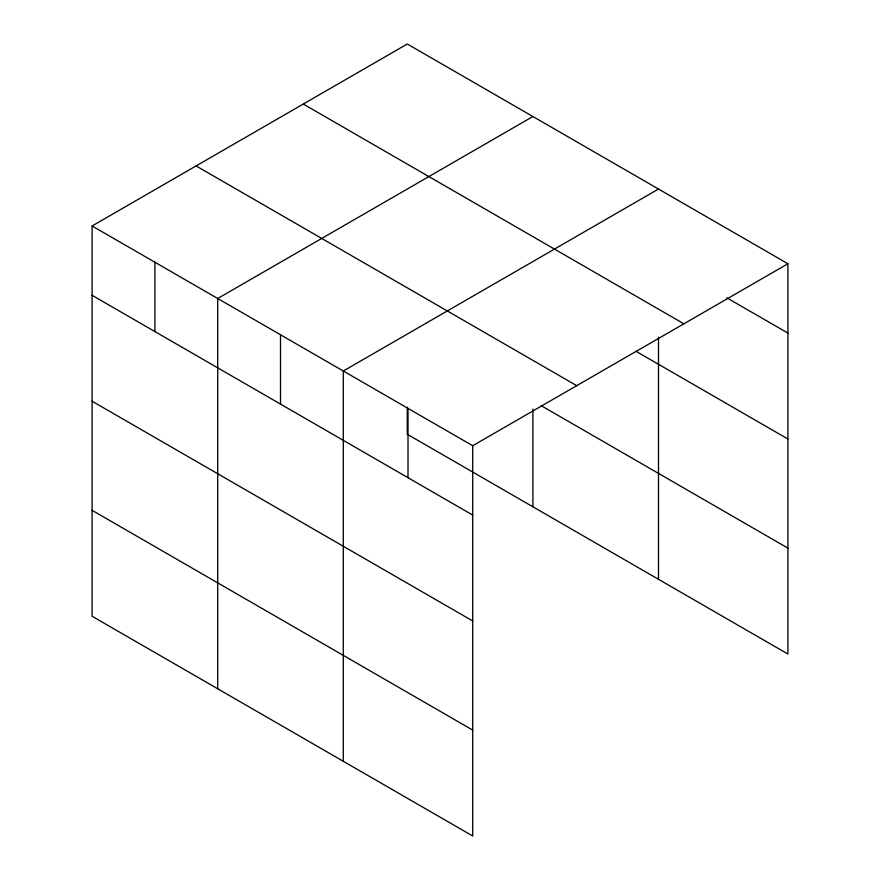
<?xml version="1.0" encoding="UTF-8"?>
<svg xmlns="http://www.w3.org/2000/svg" width="880" height="880" viewBox="0 0 880 880"><rect width="100%" height="100%" fill="white"/><g stroke="black" fill="none" stroke-linecap="round" stroke-linejoin="round"><path stroke-width="1.32" d="M92.092 225.973L472.714 445.731L472.714 836L92.092 616.253L92.092 225.973L407.286 44L787.908 263.747L787.908 654.027L407.286 434.269L407.286 407.121M532.895 116.523L217.701 298.496L217.701 688.765M658.493 189.035L343.299 371.008L343.299 761.288M472.714 445.731L787.908 263.747M726.737 297.759L787.908 333.08M303.27 104.049L683.892 323.807M635.987 351.285L787.908 438.999M196.108 165.924L576.73 385.671M541.189 405.669L787.908 548.119M92.092 295.306L472.714 515.064M92.092 401.214L472.714 620.972M92.092 510.334L472.714 730.092M658.493 337.117L658.493 579.304M532.895 409.024L532.895 506.792M408.012 408.364L408.012 477.697M280.5 334.752L280.5 404.085M154.891 262.229L154.891 331.573"/></g></svg>
